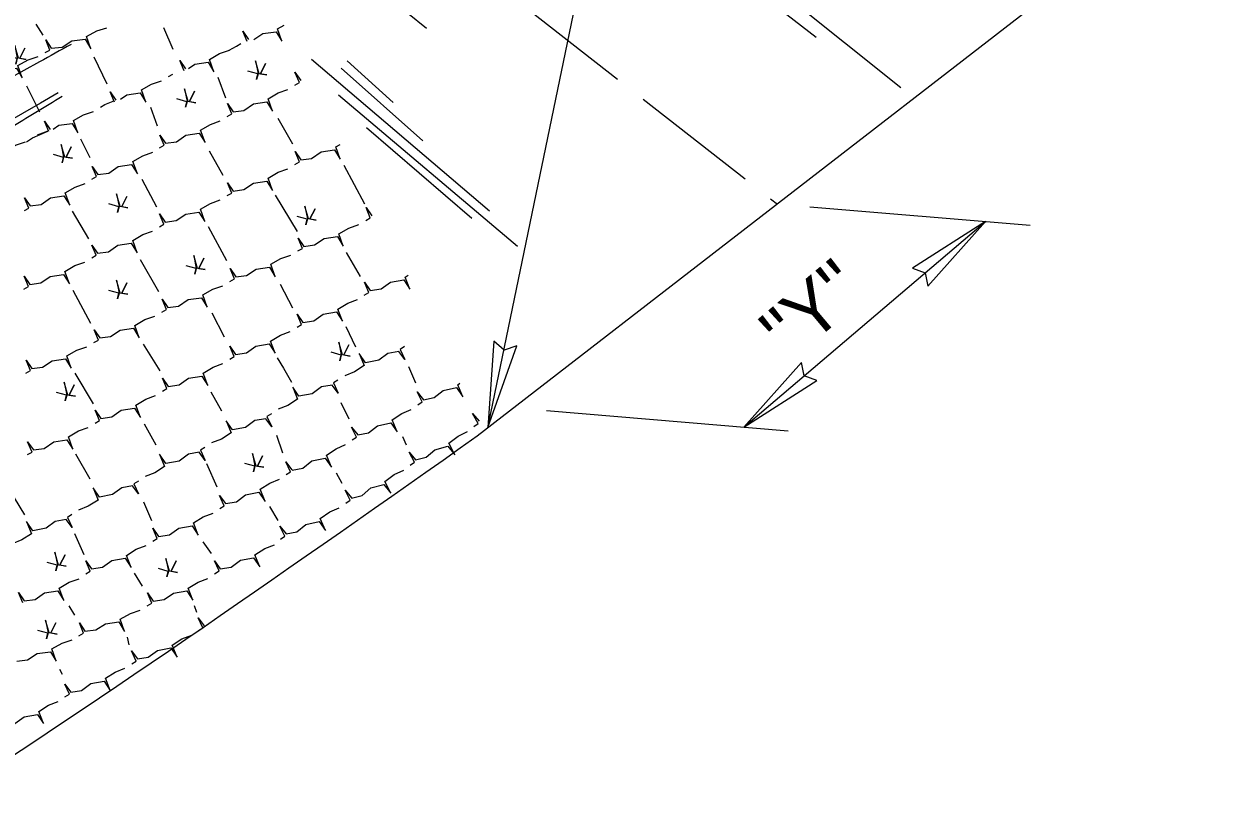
# Model space of a CAD drawing. Extents: x -329 to 40, y -46 to 222.
# Drawn here: x -218.35 to -189.06, y 123.81 to 142.62 of the extents above; entities that cross this region are included whole.
import ezdxf

# ---------------------------------------------------------------- set-up
doc = ezdxf.new("R2010")
doc.units = 0
doc.header["$LTSCALE"] = 0.53
doc.linetypes.add('LONG_DASHED', pattern=[7.5, 6, -1.5])
doc.layers.add('1', color=7, linetype='Continuous', lineweight=13)
doc.layers.add('60', color=7, linetype='Continuous', lineweight=25)

msp = doc.modelspace()

# ---------------------------------------------------------------- linework, layer by layer
at = {"layer": '1', "linetype": 'LONG_DASHED', "lineweight": 25}
msp.add_line((-215.665, 150.5673), (-199.8367, 138.1987), dxfattribs=at)
at = {"layer": '1', "lineweight": 25}
for p, q in [((-184.1848, 150.3055), (-207.2106, 132.4951)), ((-213.8445, 146.8888), (-208.4559, 142.5165)), ((-203.2128, 146.1965), (-196.8047, 141.059)), ((-203.1401, 145.5772), (-198.8801, 142.2978)), ((-218.0506, 142.6163), (-217.8812, 142.341)), ((-214.919, 142.5316), (-214.6863, 142.0023)), ((-217.8262, 141.9168), (-217.7124, 141.9766)), ((-216.6321, 141.8159), (-216.311, 141.1502)), ((-211.2777, 141.7513), (-206.9085, 138.0348)), ((-210.5495, 141.5327), (-208.5469, 139.7473)), ((-210.4038, 141.7148), (-209.2751, 140.6947)), ((-214.7969, 141.3279), (-214.6846, 141.3903)), ((-213.5816, 141.311), (-213.3981, 140.806)), ((-218.2836, 141.1043), (-217.9625, 140.4617)), ((-211.6918, 141.1174), (-211.5802, 141.1812)), ((-210.6222, 140.8768), (-206.2167, 137.1603)), ((-215.233, 140.5764), (-215.0725, 140.1173)), ((-213.3528, 140.3472), (-213.2412, 140.4108)), ((-212.1048, 140.3083), (-211.7452, 139.6731)), ((-209.9305, 140.0752), (-207.3453, 137.8526)), ((-216.9532, 139.7961), (-216.7238, 139.337)), ((-215.0138, 139.5768), (-214.9022, 139.6405)), ((-213.7976, 139.5037), (-213.4591, 138.9108)), ((-211.6904, 139.1692), (-211.5786, 139.2324)), ((-210.4884, 139.1547), (-209.9771, 138.2028)), ((-216.6748, 138.8065), (-216.5632, 138.8702)), ((-215.4479, 138.8049), (-215.0882, 138.1273)), ((-213.3541, 138.4047), (-213.2422, 138.468)), ((-212.1768, 138.4169), (-211.6298, 137.5245)), ((-218.3359, 138.0362), (-218.2242, 138.0998)), ((-217.1618, 138.0214), (-216.7598, 137.3439)), ((-215.0178, 137.6403), (-214.906, 137.7035)), ((-209.9486, 137.7963), (-209.8363, 137.8587)), ((-213.8177, 137.6435), (-213.3658, 136.8106)), ((-211.6189, 137.0465), (-211.5066, 137.1088)), ((-216.6816, 136.8757), (-216.5697, 136.939)), ((-215.4942, 136.8343), (-215.0424, 136.049)), ((-210.4285, 137.005), (-210.084, 136.4168)), ((-213.2893, 136.2967), (-213.1769, 136.359)), ((-212.0496, 136.2343), (-211.7457, 135.6463)), ((-218.3453, 136.1112), (-218.2334, 136.1746)), ((-217.147, 136.0847), (-216.7071, 135.2757)), ((-209.9843, 135.9628), (-209.8732, 136.0276)), ((-214.9597, 135.5468), (-214.8473, 135.6091)), ((-213.7314, 135.5247), (-213.4275, 134.9366)), ((-211.6377, 135.1763), (-211.5267, 135.2412)), ((-210.4372, 135.1898), (-210.2036, 134.6888)), ((-216.63, 134.7969), (-216.5176, 134.8593)), ((-215.4133, 134.754), (-215.0081, 134.1052)), ((-213.2912, 134.3899), (-213.1803, 134.4547)), ((-208.9968, 134.6962), (-209.1062, 134.6288)), ((-208.9008, 134.2119), (-208.7287, 133.8102)), ((-218.3003, 134.0471), (-218.188, 134.1094)), ((-217.0952, 134.0443), (-216.6494, 133.2941)), ((-210.6313, 133.8711), (-210.7407, 133.8038)), ((-214.9446, 133.6035), (-214.8336, 133.6683)), ((-213.7572, 133.587), (-213.4903, 133.1195)), ((-210.5639, 133.3224), (-210.3633, 132.9206)), ((-208.6675, 133.2712), (-208.5597, 133.3412)), ((-212.2658, 133.046), (-212.3752, 132.9787)), ((-216.6, 132.8206), (-216.4887, 132.8847)), ((-215.392, 132.8023), (-215.1084, 132.2848)), ((-207.2919, 132.7363), (-207.1882, 132.8122)), ((-212.1411, 132.5188), (-211.9977, 132.0885)), ((-210.2809, 132.4055), (-210.1732, 132.4756)), ((-209.0443, 132.4902), (-208.9582, 132.2893)), ((-218.2585, 132.0447), (-218.1471, 132.1088)), ((-213.9003, 132.2209), (-214.0098, 132.1536)), ((-217.0771, 132.0677), (-216.7267, 131.45)), ((-213.8617, 131.8302), (-213.6035, 131.2562)), ((-208.8578, 131.7867), (-208.7532, 131.8615)), ((-211.903, 131.5546), (-211.7938, 131.6225)), ((-210.6787, 131.6006), (-210.5352, 131.3423)), ((-215.5348, 131.3958), (-215.6443, 131.3285)), ((-218.7287, 131.2163), (-218.3283, 130.5652)), ((-215.4101, 130.8832), (-215.2093, 130.4241)), ((-213.5338, 130.7223), (-213.4247, 130.7901)), ((-212.3132, 130.7683), (-212.1125, 130.4241)), ((-210.4367, 130.8568), (-210.3297, 130.9282)), ((-217.1693, 130.5708), (-217.2788, 130.5033)), ((-217.1019, 130.1083), (-216.8726, 129.5918)), ((-215.1801, 129.9191), (-215.0696, 129.9847)), ((-213.9477, 129.9075), (-213.7469, 129.6205)), ((-212.0401, 129.9731), (-211.9332, 130.0443)), ((-216.8278, 129.1206), (-216.7172, 129.1861)), ((-213.6621, 129.1209), (-213.5527, 129.1882)), ((-215.6394, 129.1327), (-215.4387, 128.8171)), ((-217.2452, 128.3293), (-217.1019, 128.0997)), ((-215.3157, 128.3324), (-215.2044, 128.3965)), ((-214.1676, 128.3395), (-214.1059, 128.1753)), ((-214.0587, 127.7237), (-213.9487, 127.7904)), ((-216.9938, 127.5971), (-216.8807, 127.6582)), ((-215.8091, 127.5592), (-215.7682, 127.3743)), ((-215.6982, 126.9087), (-215.5883, 126.9755)), ((-217.4713, 126.7788), (-217.4098, 126.6556)), ((-217.3377, 126.0938), (-217.2279, 126.1605))]:
    msp.add_line(p, q, dxfattribs=at)
at = {"layer": '1'}
for p, q in [((-199.0419, 138.1317), (-193.6292, 137.6753)), ((-200.6632, 132.7223), (-194.7253, 137.7678)), ((-205.5101, 133.1309), (-199.567, 132.6298))]:
    msp.add_line(p, q, dxfattribs=at)
msp.add_lwpolyline([(-202.4408, 149.4182), (-203.4531, 148.4648), (-203.8401, 147.7795), (-206.9364, 132.8233)], dxfattribs=at)
at = {"layer": '1', "lineweight": 25}
for points in [[(-217.6778, 142.0257), (-217.4089, 142.0536), (-217.1716, 142.2057), (-216.8432, 142.2448), (-216.7057, 142.009), (-216.8063, 142.3148), (-216.556, 142.4508), (-216.3117, 142.5284)], [(-212.8653, 142.1865), (-212.9698, 142.4402), (-212.832, 142.2363)], [(-212.6983, 142.2343), (-212.4791, 142.3821), (-212.1515, 142.4288), (-212.0087, 142.1962), (-212.1163, 142.4996), (-211.9518, 142.594)], [(-218.4468, 141.7787), (-218.3219, 142.0286), (-218.4468, 141.7787), (-218.2917, 141.7488), (-218.4812, 141.7773), (-218.5717, 142.0912), (-218.5092, 141.7787), (-218.5475, 141.6351), (-218.5143, 141.7726), (-218.7591, 141.8412)], [(-217.7124, 141.9766), (-217.8109, 142.2327), (-217.6778, 142.0257)], [(-213.3063, 141.9767), (-213.1267, 142.0782), (-213.0144, 142.1405)], [(-219.365, 141.3142), (-219.0959, 141.3422), (-218.8587, 141.4943), (-218.5302, 141.5334), (-218.3928, 141.2976), (-218.4933, 141.6033), (-218.2431, 141.7393), (-217.9988, 141.817)], [(-214.3033, 141.5278), (-214.1492, 141.6318), (-213.8217, 141.6785), (-213.6789, 141.446), (-213.7865, 141.7493), (-213.5394, 141.8911), (-213.2971, 141.9743)], [(-214.4092, 141.4707), (-214.5137, 141.7243), (-214.3759, 141.5206)], [(-212.5332, 141.3992), (-212.4082, 141.6492), (-212.5332, 141.3992), (-212.3779, 141.3694), (-212.5675, 141.3979), (-212.658, 141.7117), (-212.5956, 141.3992), (-212.6337, 141.2557), (-212.6006, 141.3932), (-212.8453, 141.4617)], [(-215.9772, 140.7752), (-215.8194, 140.8816), (-215.4918, 140.9283), (-215.3491, 140.6957), (-215.4567, 140.9991), (-215.2096, 141.1408), (-214.9672, 141.2241)], [(-211.5802, 141.1812), (-211.6877, 141.4336), (-211.5474, 141.2315)], [(-216.1253, 140.6973), (-216.2297, 140.9512), (-216.092, 140.7473)], [(-214.2769, 140.7164), (-214.152, 140.9664), (-214.2769, 140.7164), (-214.1217, 140.6866), (-214.3113, 140.7152), (-214.4017, 141.0289), (-214.3393, 140.7164), (-214.3776, 140.5728), (-214.3444, 140.7103), (-214.5892, 140.7789)], [(-213.2084, 140.4612), (-212.9406, 140.4984), (-212.7088, 140.6588), (-212.3819, 140.7095), (-212.2362, 140.4787), (-212.3475, 140.7807), (-212.1022, 140.9254), (-211.8608, 141.0116)], [(-216.4671, 140.5777), (-216.3547, 140.64), (-216.1505, 140.7257)], [(-213.2412, 140.4108), (-213.3487, 140.6633), (-213.2084, 140.4612)], [(-217.6272, 140.0385), (-217.4896, 140.1313), (-217.162, 140.1781), (-217.0192, 139.9455), (-217.1268, 140.2488), (-216.8798, 140.3905), (-216.6374, 140.4738)], [(-217.7382, 139.9816), (-217.8427, 140.2353), (-217.7049, 140.0316)], [(-214.8694, 139.6908), (-214.6016, 139.7281), (-214.3698, 139.8885), (-214.0429, 139.9392), (-213.8972, 139.7083), (-214.0085, 140.0104), (-213.7632, 140.155), (-213.5218, 140.2412)], [(-219.6617, 139.1894), (-219.3935, 139.2234), (-219.1598, 139.3811), (-218.8323, 139.4278), (-218.6894, 139.1952), (-218.797, 139.4986), (-218.55, 139.6403), (-218.3076, 139.7236)], [(-218.2836, 139.7272), (-218.1372, 139.8274), (-217.756, 139.9912), (-218.0249, 139.8897)], [(-214.9022, 139.6405), (-215.0097, 139.893), (-214.8694, 139.6908)], [(-217.3095, 139.3508), (-217.1846, 139.6008), (-217.3095, 139.3508), (-217.1543, 139.321), (-217.3439, 139.3495), (-217.4343, 139.6633), (-217.3719, 139.3508), (-217.4102, 139.2072), (-217.377, 139.3447), (-217.6217, 139.4133)], [(-216.5305, 138.9206), (-216.2626, 138.9578), (-216.0308, 139.1182), (-215.704, 139.1689), (-215.5583, 138.938), (-215.6696, 139.24), (-215.4243, 139.3847), (-215.1828, 139.4709)], [(-211.5786, 139.2324), (-211.6852, 139.4853), (-211.5457, 139.2827)], [(-211.5457, 139.2827), (-211.2777, 139.3189), (-211.0453, 139.4785), (-210.7182, 139.5282), (-210.5734, 139.2968), (-210.6836, 139.5992), (-210.5812, 139.659)], [(-216.5632, 138.8702), (-216.6707, 139.1227), (-216.5305, 138.9206)], [(-213.2093, 138.5182), (-212.9414, 138.5545), (-212.7091, 138.7142), (-212.382, 138.7637), (-212.2372, 138.5323), (-212.3473, 138.8347), (-212.1015, 138.9786), (-211.8598, 139.0638)], [(-218.1915, 138.1502), (-217.9236, 138.1874), (-217.6918, 138.3478), (-217.365, 138.3985), (-217.2193, 138.1677), (-217.3306, 138.4698), (-217.0853, 138.6144), (-216.8439, 138.7006)], [(-213.2422, 138.468), (-213.3489, 138.7208), (-213.2093, 138.5182)], [(-218.2242, 138.0998), (-218.3318, 138.3523), (-218.1915, 138.1502)], [(-215.9449, 138.1368), (-215.8199, 138.3868), (-215.9449, 138.1368), (-215.7897, 138.107), (-215.9792, 138.1355), (-216.0697, 138.4493), (-216.0073, 138.1368), (-216.0455, 137.9932), (-216.0123, 138.1308), (-216.2571, 138.1993)], [(-214.8731, 137.7537), (-214.6051, 137.79), (-214.3728, 137.9497), (-214.0457, 137.9992), (-213.9008, 137.7678), (-214.0111, 138.0702), (-213.7652, 138.2141), (-213.5236, 138.2994)], [(-211.3201, 137.8333), (-211.1952, 138.0832), (-211.3201, 137.8333), (-211.1649, 137.8035), (-211.3545, 137.832), (-211.445, 138.1458), (-211.3825, 137.8333), (-211.4207, 137.6898), (-211.3876, 137.8272), (-211.6323, 137.8958)], [(-209.8363, 137.8587), (-209.9405, 138.1125), (-209.8028, 137.9087)], [(-214.906, 137.7035), (-215.0127, 137.9563), (-214.8731, 137.7537)], [(-211.4732, 137.1588), (-211.2049, 137.1927), (-210.9712, 137.3503), (-210.6436, 137.397), (-210.5008, 137.1643), (-210.6084, 137.4677), (-210.3612, 137.6095), (-210.1189, 137.6926)], [(-216.5368, 136.9892), (-216.2688, 137.0255), (-216.0364, 137.1852), (-215.7094, 137.2347), (-215.5646, 137.0033), (-215.6747, 137.3057), (-215.429, 137.4496), (-215.1873, 137.5349)], [(-216.5697, 136.939), (-216.6764, 137.1919), (-216.5368, 136.9892)], [(-211.5066, 137.1088), (-211.611, 137.3626), (-211.4732, 137.1588)], [(-214.0495, 136.6193), (-213.9246, 136.8693), (-214.0495, 136.6193), (-213.8943, 136.5896), (-214.0838, 136.6181), (-214.1743, 136.9318), (-214.1119, 136.6193), (-214.1502, 136.4758), (-214.1169, 136.6133), (-214.3617, 136.6819)], [(-213.1436, 136.4089), (-212.8752, 136.4429), (-212.6415, 136.6005), (-212.314, 136.6472), (-212.1712, 136.4145), (-212.2788, 136.7179), (-212.0317, 136.8595), (-211.7892, 136.9427)], [(-218.2005, 136.2248), (-217.9326, 136.2612), (-217.7002, 136.4207), (-217.3732, 136.4702), (-217.2283, 136.2388), (-217.3385, 136.5413), (-217.0927, 136.6852), (-216.851, 136.7704)], [(-213.1769, 136.359), (-213.2813, 136.6128), (-213.1436, 136.4089)], [(-218.2334, 136.1746), (-218.34, 136.4274), (-218.2005, 136.2248)], [(-215.9449, 136.0123), (-215.8199, 136.2623), (-215.9449, 136.0123), (-215.7897, 135.9826), (-215.9792, 136.0111), (-216.0697, 136.3248), (-216.0073, 136.0123), (-216.0455, 135.8688), (-216.0123, 136.0063), (-216.2571, 136.0748)], [(-209.8732, 136.0276), (-209.9832, 136.279), (-209.8411, 136.0782)], [(-209.8411, 136.0782), (-209.5735, 136.118), (-209.3433, 136.2807), (-209.0169, 136.3347), (-208.869, 136.1052), (-208.9832, 136.4062), (-208.9056, 136.4529)], [(-214.8139, 135.6591), (-214.5456, 135.693), (-214.3118, 135.8506), (-213.9843, 135.8972), (-213.8416, 135.6647), (-213.9491, 135.968), (-213.7021, 136.1097), (-213.4596, 136.1928)], [(-214.8473, 135.6091), (-214.9517, 135.8629), (-214.8139, 135.6591)], [(-211.4945, 135.2918), (-211.227, 135.3317), (-210.9968, 135.4943), (-210.6704, 135.5482), (-210.5225, 135.3188), (-210.6368, 135.6197), (-210.3928, 135.7668), (-210.1522, 135.8553)], [(-216.4843, 134.9092), (-216.2159, 134.9432), (-215.9822, 135.1008), (-215.6547, 135.1474), (-215.5119, 134.9147), (-215.6195, 135.2182), (-215.3724, 135.3598), (-215.13, 135.443)], [(-211.5267, 135.2412), (-211.6367, 135.4926), (-211.4945, 135.2918)], [(-216.5176, 134.8593), (-216.622, 135.113), (-216.4843, 134.9092)], [(-213.1479, 134.5053), (-212.8805, 134.5452), (-212.6502, 134.7079), (-212.3238, 134.7618), (-212.1759, 134.5323), (-212.2902, 134.8333), (-212.0462, 134.9803), (-211.8057, 135.0688)], [(-210.4862, 134.495), (-210.3612, 134.745), (-210.4862, 134.495), (-210.3309, 134.4652), (-210.5205, 134.4937), (-210.611, 134.8075), (-210.5486, 134.495), (-210.5867, 134.3514), (-210.5536, 134.4889), (-210.7983, 134.5575)], [(-218.1546, 134.1593), (-217.8863, 134.1933), (-217.6527, 134.3509), (-217.3251, 134.3976), (-217.1823, 134.1649), (-217.2898, 134.4683), (-217.0427, 134.6099), (-216.8003, 134.6932)], [(-213.1803, 134.4547), (-213.2901, 134.7062), (-213.1479, 134.5053)], [(-209.1373, 134.5774), (-209.4038, 134.5313), (-209.6302, 134.3632), (-209.9552, 134.3017), (-210.1085, 134.5277), (-209.9872, 134.2294), (-210.2275, 134.0768), (-210.466, 133.9826)], [(-209.1062, 134.6288), (-208.9905, 134.38), (-209.1373, 134.5774)], [(-218.188, 134.1094), (-218.2923, 134.3632), (-218.1546, 134.1593)], [(-214.8014, 133.7189), (-214.5338, 133.7588), (-214.3037, 133.9214), (-213.9772, 133.9753), (-213.8294, 133.7459), (-213.9436, 134.0468), (-213.6997, 134.194), (-213.4592, 134.2824)], [(-212.1222, 134.4218), (-211.9721, 134.1713), (-211.7718, 133.8207)], [(-214.8336, 133.6683), (-214.9436, 133.9197), (-214.8014, 133.7189)], [(-217.2337, 133.5087), (-217.1087, 133.7587), (-217.2337, 133.5087), (-217.0785, 133.4788), (-217.2681, 133.5073), (-217.3586, 133.8212), (-217.2962, 133.5087), (-217.3343, 133.3651), (-217.3012, 133.5026), (-217.5459, 133.5712)], [(-210.7718, 133.7523), (-211.0383, 133.7062), (-211.2647, 133.5382), (-211.5897, 133.4767), (-211.743, 133.7025), (-211.6217, 133.4043), (-211.8621, 133.2517), (-212.1005, 133.1575)], [(-210.7407, 133.8038), (-210.625, 133.5549), (-210.7718, 133.7523)], [(-208.5597, 133.3412), (-208.6817, 133.5869), (-208.53, 133.3933)], [(-208.53, 133.3933), (-208.2647, 133.4461), (-208.0427, 133.6197), (-207.7192, 133.6893), (-207.5604, 133.4673), (-207.6891, 133.7624), (-207.639, 133.796)], [(-216.4548, 132.9325), (-216.1873, 132.9724), (-215.9572, 133.135), (-215.6308, 133.1889), (-215.4829, 132.9595), (-215.5971, 133.2604), (-215.3532, 133.4076), (-215.1127, 133.496)], [(-216.4887, 132.8847), (-216.597, 133.1368), (-216.4561, 132.9351)], [(-210.1434, 132.5277), (-209.8782, 132.5805), (-209.6561, 132.7542), (-209.3327, 132.8237), (-209.1738, 132.6018), (-209.3025, 132.8967), (-209.066, 133.0556), (-208.8301, 133.1556)], [(-207.1882, 132.8122), (-207.3233, 133.051), (-207.1612, 132.8659)], [(-218.1145, 132.1592), (-217.8467, 132.1973), (-217.6155, 132.3586), (-217.2888, 132.4103), (-217.1423, 132.1799), (-217.2546, 132.4817), (-217.0097, 132.6272), (-216.7687, 132.7142)], [(-212.4063, 132.9272), (-212.6728, 132.8811), (-212.8992, 132.7131), (-213.2242, 132.6516), (-213.3775, 132.8774), (-213.2562, 132.5793), (-213.4966, 132.4265), (-213.7349, 132.3324)], [(-212.3752, 132.9787), (-212.2595, 132.7298), (-212.4063, 132.9272)], [(-210.1732, 132.4756), (-210.2952, 132.7214), (-210.1434, 132.5277)], [(-208.725, 131.9134), (-208.4631, 131.9806), (-208.2507, 132.1661), (-207.9317, 132.2533), (-207.761, 132.0402), (-207.9055, 132.3279), (-207.678, 132.4993), (-207.4479, 132.6121)], [(-218.1471, 132.1088), (-218.2554, 132.3609), (-218.1145, 132.1592)], [(-214.0098, 132.1536), (-213.894, 131.9048), (-214.0408, 132.1022)], [(-211.7568, 131.6623), (-211.4916, 131.7149), (-211.2695, 131.8885), (-210.9461, 131.9581), (-210.7873, 131.7362), (-210.9159, 132.0312), (-210.6794, 132.1899), (-210.4435, 132.29)], [(-214.0408, 132.1022), (-214.3073, 132.056), (-214.5337, 131.888), (-214.8587, 131.8265), (-215.012, 132.0523), (-214.8907, 131.7542), (-215.1311, 131.6014), (-215.3694, 131.5073)], [(-212.6089, 131.7636), (-212.484, 132.0136), (-212.6089, 131.7636), (-212.4537, 131.7338), (-212.6433, 131.7623), (-212.7338, 132.0761), (-212.6713, 131.7636), (-212.7096, 131.6201), (-212.6764, 131.7576), (-212.9212, 131.8261)], [(-211.7938, 131.6225), (-211.9108, 131.8707), (-211.7631, 131.674)], [(-208.7532, 131.8615), (-208.886, 132.1017), (-208.7258, 131.9148)], [(-210.2996, 130.979), (-210.0368, 131.0433), (-209.8227, 131.2266), (-209.5027, 131.3104), (-209.3342, 131.0958), (-209.4758, 131.3847), (-209.2465, 131.5538), (-209.0152, 131.6642)], [(-215.6754, 131.2772), (-215.9418, 131.2309), (-216.1682, 131.0629), (-216.4932, 131.0014), (-216.6465, 131.2272), (-216.5252, 130.9291), (-216.7656, 130.7763), (-217.0039, 130.6822)], [(-215.6443, 131.3285), (-215.5285, 131.0797), (-215.6754, 131.2772)], [(-213.3939, 130.8417), (-213.1276, 130.889), (-212.902, 131.058), (-212.5772, 131.121), (-212.4229, 130.8958), (-212.5456, 131.1934), (-212.3059, 131.3473), (-212.0679, 131.4425)], [(-213.4247, 130.7901), (-213.5416, 131.0383), (-213.3939, 130.8417)], [(-210.3297, 130.9282), (-210.4544, 131.1725), (-210.3005, 130.9807)], [(-211.904, 130.0968), (-211.6394, 130.1526), (-211.4193, 130.3287), (-211.0967, 130.402), (-210.9354, 130.1818), (-211.0674, 130.4754), (-210.8327, 130.6368), (-210.5978, 130.7395)], [(-217.3099, 130.452), (-217.5763, 130.4059), (-217.8027, 130.2378), (-218.1277, 130.1763), (-218.281, 130.4022), (-218.1598, 130.104), (-218.4001, 129.9512), (-218.6384, 129.8571)], [(-217.2788, 130.5033), (-217.163, 130.2547), (-217.3099, 130.452)], [(-215.0377, 130.0355), (-214.7705, 130.0773), (-214.5416, 130.2417), (-214.2155, 130.2978), (-214.0659, 130.0696), (-214.1823, 130.3697), (-213.9395, 130.5185), (-213.6997, 130.6087)], [(-215.0696, 129.9847), (-215.1814, 130.2353), (-215.0377, 130.0355)], [(-211.9332, 130.0443), (-212.0579, 130.2887), (-211.904, 130.0968)], [(-216.6853, 129.2371), (-216.4182, 129.2788), (-216.1892, 129.4432), (-215.8632, 129.4994), (-215.7136, 129.2711), (-215.83, 129.5712), (-215.5872, 129.7201), (-215.3473, 129.8102)], [(-213.5216, 129.2397), (-213.255, 129.2856), (-213.0286, 129.4534), (-212.7036, 129.5147), (-212.5505, 129.2887), (-212.6715, 129.5871), (-212.431, 129.7397), (-212.1926, 129.8337)], [(-217.4613, 129.3357), (-217.3363, 129.5857), (-217.4613, 129.3357), (-217.306, 129.3059), (-217.4956, 129.3344), (-217.5861, 129.6482), (-217.5237, 129.3357), (-217.5619, 129.1922), (-217.5287, 129.3297), (-217.7734, 129.3982)], [(-214.7318, 129.184), (-214.6069, 129.434), (-214.7318, 129.184), (-214.5767, 129.1542), (-214.7662, 129.1827), (-214.8567, 129.4965), (-214.7943, 129.184), (-214.8325, 129.0405), (-214.7993, 129.178), (-215.0441, 129.2465)], [(-216.7172, 129.1861), (-216.829, 129.4367), (-216.6853, 129.2371)], [(-213.5527, 129.1882), (-213.6683, 129.4371), (-213.5216, 129.2397)], [(-218.3403, 128.4539), (-218.0722, 128.4894), (-217.8394, 128.6485), (-217.5122, 128.6971), (-217.368, 128.4653), (-217.4773, 128.7681), (-217.2312, 128.9113), (-216.9892, 128.9959)], [(-215.1718, 128.4469), (-214.9041, 128.4851), (-214.6728, 128.6463), (-214.3461, 128.6981), (-214.1997, 128.4677), (-214.3119, 128.7694), (-214.0672, 128.9148), (-213.8261, 129.0018)], [(-218.3733, 128.4038), (-218.4792, 128.6569), (-218.3403, 128.4539)], [(-215.2044, 128.3965), (-215.3127, 128.6486), (-215.1718, 128.4469)], [(-216.8469, 127.7078), (-216.5782, 127.7391), (-216.343, 127.8942), (-216.015, 127.9376), (-215.8745, 127.7036), (-215.9791, 128.0081), (-215.7306, 128.1472), (-215.4872, 128.228)], [(-213.9487, 127.7904), (-214.0631, 128.0399), (-213.9174, 127.8417)], [(-217.6887, 127.6666), (-217.5637, 127.9165), (-217.6887, 127.6666), (-217.5335, 127.6367), (-217.723, 127.6653), (-217.8135, 127.9791), (-217.7511, 127.6666), (-217.7893, 127.523), (-217.7562, 127.6605), (-218.0008, 127.7291)], [(-216.8807, 127.6582), (-216.9826, 127.9131), (-216.8469, 127.7078)], [(-218.5247, 126.9748), (-218.2561, 127.006), (-218.0207, 127.1612), (-217.6927, 127.2046), (-217.5523, 126.9705), (-217.6568, 127.275), (-217.4083, 127.4142), (-217.1652, 127.495)], [(-215.5569, 127.0267), (-215.2902, 127.0712), (-215.0628, 127.2378), (-214.7374, 127.2973), (-214.5856, 127.0704), (-214.705, 127.3693), (-214.4637, 127.5207), (-214.2248, 127.6133)], [(-215.5883, 126.9755), (-215.7026, 127.2249), (-215.5569, 127.0267)], [(-217.1966, 126.2117), (-216.9297, 126.2562), (-216.7024, 126.4228), (-216.377, 126.4823), (-216.2252, 126.2555), (-216.3446, 126.5545), (-216.1033, 126.7057), (-215.8643, 126.7984)], [(-217.2279, 126.1605), (-217.3422, 126.41), (-217.1966, 126.2117)], [(-218.8362, 125.3968), (-218.5694, 125.4412), (-218.3421, 125.6079), (-218.0166, 125.6674), (-217.8647, 125.4405), (-217.9842, 125.7394), (-217.7428, 125.8908), (-217.5038, 125.9833)]]:
    msp.add_lwpolyline(points, dxfattribs=at)
for points in [[(-194.7253, 137.7678), (-196.5187, 136.6238), (-196.2089, 136.5111), (-196.1437, 136.1826)], [(-206.9492, 132.7086), (-206.2384, 134.7136), (-206.5521, 134.612), (-206.8055, 134.831)], [(-200.6632, 132.7223), (-198.8697, 133.8663), (-199.1795, 133.979), (-199.2447, 134.3075)]]:
    msp.add_lwpolyline(points, close=True, dxfattribs=at)
msp.add_spline([(-207.2106, 132.4951), (-220.7848, 123.2377), (-230.6386, 117.6028), (-236.0829, 115.2998), (-246.3142, 112.4718), (-258.5837, 111.5252), (-262.8144, 111.8673)], degree=3, dxfattribs=at)
at = {"layer": '60'}
for points in [[(-218.3363, 144.4715), (-219.1419, 144.0943), (-231.8809, 138.1553), (-239.7085, 134.9298), (-248.5082, 131.2947), (-251.7825, 130.066), (-257.2055, 129.5028), (-261.1003, 129.7516), (-262.3907, 130.0387), (-263.5117, 130.3778)], [(-217.1882, 142.117), (-217.9652, 141.688), (-230.5613, 135.4648), (-236.7923, 132.8819), (-245.6432, 128.9396), (-253.0615, 126.4821), (-258.4334, 126.1237), (-263.5495, 126.4821), (-265.2889, 126.9428)], [(-217.5037, 140.9284), (-231.8501, 133.4508), (-241.773, 129.383), (-248.2288, 125.9732), (-253.1902, 124.717), (-259.4668, 124.5973), (-263.2328, 124.5375), (-265.9227, 125.3152)], [(-217.4056, 140.8412), (-218.7016, 140.0517), (-224.8998, 136.7248), (-232.2814, 133.5106), (-239.4939, 130.2964), (-248.1152, 126.1237), (-256.3419, 124.6575), (-262.2584, 124.5447), (-266.2027, 125.165)]]:
    msp.add_spline(points, degree=3, dxfattribs=at)

# ---------------------------------------------------------------- texts
at = {"layer": '1'}
msp.add_text("''Y''", height=1.32, rotation=40.108, dxfattribs=at).set_placement((-199.538, 134.3013))

doc.saveas('drawing.dxf')
